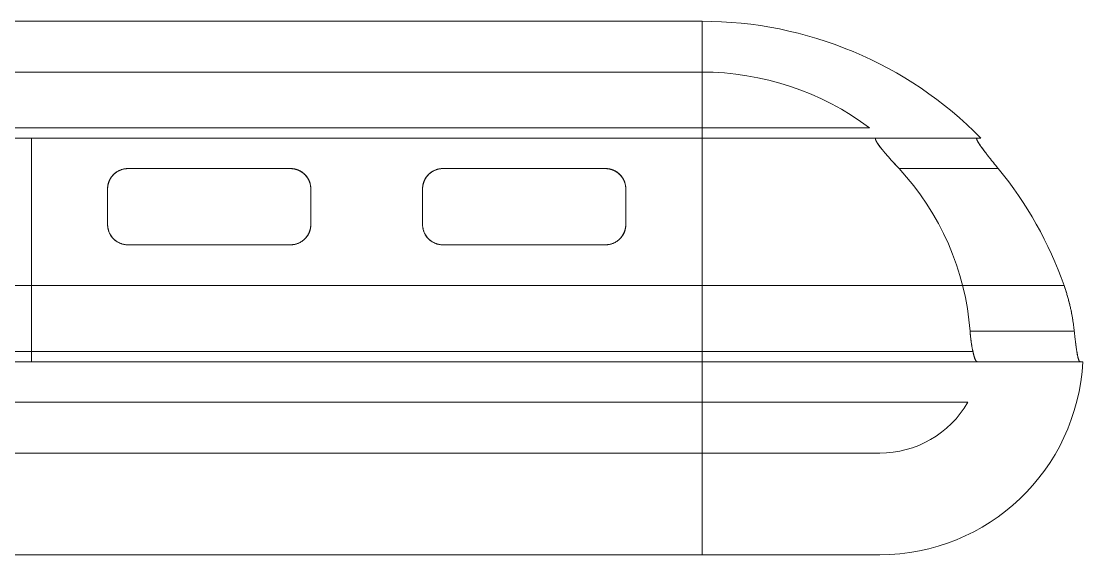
# Model space of a CAD drawing. Header units: millimetres. Extents: x -6 to 421, y -3 to 294.
# Drawn here: x 163.2 to 232.9, y 133 to 168 of the extents above; entities that cross this region are included whole.
import ezdxf

# ---------------------------------------------------------------- set-up
doc = ezdxf.new("R2010")
doc.units = ezdxf.units.MM

msp = doc.modelspace()

# ---------------------------------------------------------------- linework, layer by layer
at = {"color": 7, "linetype": 'Continuous', "lineweight": 15}
for p, q in [((207.904, 168.015), (87.904, 168.015)), ((207.904, 150.672), (207.904, 168.015)), ((207.904, 164.681), (87.904, 164.681)), ((207.904, 161.015), (207.904, 164.681)), ((207.904, 161.015), (87.904, 161.015)), ((207.904, 161.015), (218.904, 161.015)), ((207.904, 160.348), (135.904, 160.348)), ((163.904, 160.348), (162.57, 160.348)), ((163.904, 160.348), (163.904, 146.348)), ((207.904, 160.348), (163.904, 160.348)), ((163.904, 145.681), (163.904, 160.348)), ((207.904, 160.348), (207.904, 146.348)), ((219.354, 160.348), (207.904, 160.348)), ((207.904, 160.348), (219.354, 160.348)), ((207.904, 146.348), (207.904, 160.348)), ((219.354, 160.348), (225.953, 160.348)), ((225.953, 160.348), (226.2, 160.348)), ((180.904, 158.348), (170.237, 158.348)), ((201.57, 158.348), (190.904, 158.348)), ((220.831, 158.348), (227.34, 158.348)), ((168.904, 157.015), (168.904, 154.681)), ((168.904, 157.015), (168.904, 154.681)), ((168.904, 157.015), (168.904, 154.681)), ((168.904, 157.015), (168.904, 154.681)), ((182.237, 154.681), (182.237, 157.015)), ((182.237, 154.681), (182.237, 157.015)), ((182.237, 154.681), (182.237, 157.015)), ((182.237, 154.681), (182.237, 157.015)), ((189.57, 157.015), (189.57, 154.681)), ((189.57, 157.015), (189.57, 154.681)), ((189.57, 157.015), (189.57, 154.681)), ((189.57, 157.015), (189.57, 154.681)), ((202.904, 154.681), (202.904, 157.015)), ((202.904, 154.681), (202.904, 157.015)), ((202.904, 154.681), (202.904, 157.015)), ((202.904, 154.681), (202.904, 157.015)), ((170.237, 153.348), (180.904, 153.348)), ((190.904, 153.348), (201.57, 153.348)), ((207.904, 150.672), (87.904, 150.672)), ((207.904, 150.672), (207.904, 133.015)), ((207.904, 133.015), (207.904, 150.672)), ((207.904, 150.672), (231.663, 150.672)), ((231.663, 150.672), (207.904, 150.672)), ((225.492, 147.681), (232.33, 147.681)), ((207.904, 146.348), (135.904, 146.348)), ((207.904, 146.348), (163.904, 146.348)), ((163.904, 145.681), (163.904, 146.348)), ((225.679, 146.348), (207.904, 146.348)), ((207.904, 146.348), (207.904, 145.681)), ((207.904, 145.681), (207.904, 146.348)), ((207.904, 146.348), (225.679, 146.348)), ((207.904, 145.681), (135.904, 145.681)), ((163.904, 145.681), (162.57, 145.681)), ((207.904, 145.681), (163.904, 145.681)), ((225.956, 145.681), (207.904, 145.681)), ((207.904, 145.681), (225.956, 145.681)), ((225.956, 145.681), (232.706, 145.681)), ((232.706, 145.681), (232.887, 145.681)), ((207.904, 143.015), (87.904, 143.015)), ((207.904, 143.015), (207.904, 139.681)), ((207.904, 139.681), (207.904, 143.015)), ((207.904, 143.015), (225.344, 143.015)), ((207.904, 139.681), (87.904, 139.681)), ((207.904, 139.681), (219.57, 139.681)), ((207.904, 133.015), (87.904, 133.015)), ((207.904, 133.015), (219.57, 133.015))]:
    msp.add_line(p, q, dxfattribs=at)
for centre, radius, start, end in [((207.904, 142.348), 25.667, 44.53129, 90), ((207.904, 146.348), 18.333, 53.1301, 90), ((207.904, 146.348), 17.638, 4.33529, 42.86991), ((207.904, 146.348), 17.638, 4.33529, 42.86991), ((207.904, 142.348), 25.175, 19.30879, 39.46098), ((207.904, 142.348), 25.175, 19.30879, 39.46098), ((219.57, 146.348), 13.333, 270, 357.13402), ((219.57, 146.348), 6.667, 270, 330)]:
    msp.add_arc(centre, radius, start, end, dxfattribs=at)
for points, knots in [([(219.354, 160.348), (219.349, 160.348), (219.34, 160.348), (219.326, 160.345), (219.313, 160.339), (219.302, 160.33), (219.295, 160.319), (219.291, 160.306), (219.289, 160.293), (219.29, 160.278), (219.292, 160.26), (219.298, 160.238), (219.307, 160.21), (219.319, 160.182), (219.332, 160.155), (219.349, 160.121), (219.375, 160.076), (219.412, 160.017), (219.454, 159.954), (219.498, 159.892), (219.54, 159.834), (219.586, 159.774), (219.639, 159.705), (219.701, 159.628), (219.76, 159.555), (219.817, 159.486), (219.876, 159.416), (219.942, 159.338), (220.018, 159.25), (220.096, 159.161), (220.175, 159.07), (220.257, 158.978), (220.34, 158.885), (220.425, 158.791), (220.508, 158.699), (220.59, 158.61), (220.67, 158.523), (220.75, 158.435), (220.804, 158.377), (220.831, 158.348)], [0, 0, 0, 0, 0.01614, 0.03228, 0.054171, 0.076078, 0.097967, 0.114696, 0.131426, 0.147569, 0.163712, 0.185638, 0.207583, 0.229511, 0.24627, 0.263028, 0.294844, 0.327092, 0.359342, 0.391997, 0.416347, 0.440698, 0.473752, 0.506833, 0.539893, 0.565096, 0.590299, 0.624533, 0.658935, 0.693338, 0.728231, 0.763125, 0.798486, 0.833847, 0.869336, 0.901915, 0.93458, 0.967246, 1, 1, 1, 1]), ([(220.831, 158.348), (220.803, 158.379), (220.746, 158.44), (220.661, 158.532), (220.577, 158.624), (220.492, 158.717), (220.408, 158.81), (220.324, 158.903), (220.241, 158.996), (220.164, 159.083), (220.095, 159.162), (220.031, 159.234), (219.969, 159.307), (219.908, 159.378), (219.848, 159.45), (219.788, 159.521), (219.731, 159.59), (219.681, 159.653), (219.638, 159.707), (219.601, 159.754), (219.566, 159.801), (219.531, 159.846), (219.499, 159.891), (219.467, 159.935), (219.438, 159.977), (219.413, 160.015), (219.392, 160.049), (219.374, 160.079), (219.357, 160.107), (219.342, 160.135), (219.329, 160.161), (219.317, 160.186), (219.307, 160.21), (219.3, 160.231), (219.294, 160.251), (219.29, 160.271), (219.289, 160.291), (219.291, 160.309), (219.296, 160.322), (219.304, 160.332), (219.315, 160.34), (219.33, 160.347), (219.346, 160.348), (219.354, 160.348)], [0, 0, 0, 0, 0.034419, 0.068838, 0.10342, 0.138002, 0.173126, 0.208248, 0.243575, 0.278903, 0.306955, 0.335005, 0.363192, 0.391377, 0.420043, 0.448709, 0.477574, 0.506439, 0.527053, 0.547668, 0.568387, 0.589107, 0.610203, 0.631299, 0.652551, 0.673802, 0.690476, 0.707149, 0.723923, 0.740697, 0.757815, 0.774932, 0.79218, 0.809429, 0.826108, 0.842787, 0.86548, 0.888194, 0.910886, 0.928271, 0.945656, 0.972827, 1, 1, 1, 1]), ([(227.34, 158.348), (227.314, 158.38), (227.261, 158.445), (227.182, 158.542), (227.102, 158.639), (227.024, 158.737), (226.945, 158.835), (226.867, 158.933), (226.789, 159.03), (226.719, 159.12), (226.655, 159.202), (226.591, 159.284), (226.523, 159.373), (226.45, 159.469), (226.385, 159.556), (226.328, 159.633), (226.283, 159.695), (226.243, 159.75), (226.205, 159.805), (226.165, 159.863), (226.123, 159.924), (226.088, 159.978), (226.058, 160.024), (226.035, 160.062), (226.015, 160.096), (225.996, 160.129), (225.977, 160.163), (225.959, 160.198), (225.946, 160.227), (225.937, 160.251), (225.93, 160.271), (225.925, 160.288), (225.922, 160.306), (225.922, 160.322), (225.926, 160.335), (225.933, 160.343), (225.942, 160.347), (225.949, 160.348), (225.953, 160.348)], [0, 0, 0, 0, 0.035233, 0.070592, 0.105951, 0.141754, 0.177556, 0.213826, 0.250098, 0.286533, 0.314683, 0.342835, 0.380915, 0.419018, 0.457092, 0.486134, 0.515176, 0.536975, 0.558775, 0.588278, 0.6178, 0.647299, 0.669811, 0.692322, 0.710681, 0.729039, 0.75392, 0.77882, 0.803699, 0.822703, 0.841706, 0.861057, 0.880409, 0.906776, 0.93317, 0.959538, 0.979769, 1, 1, 1, 1]), ([(225.953, 160.348), (225.95, 160.348), (225.943, 160.348), (225.934, 160.344), (225.927, 160.337), (225.923, 160.326), (225.922, 160.313), (225.923, 160.298), (225.927, 160.282), (225.932, 160.265), (225.939, 160.243), (225.951, 160.217), (225.966, 160.185), (225.983, 160.153), (226, 160.121), (226.018, 160.091), (226.037, 160.059), (226.059, 160.023), (226.086, 159.98), (226.118, 159.932), (226.158, 159.872), (226.203, 159.808), (226.251, 159.74), (226.296, 159.677), (226.343, 159.613), (226.392, 159.546), (226.443, 159.478), (226.496, 159.408), (226.551, 159.336), (226.611, 159.258), (226.678, 159.172), (226.751, 159.079), (226.826, 158.984), (226.902, 158.888), (226.98, 158.791), (227.059, 158.693), (227.14, 158.593), (227.213, 158.503), (227.28, 158.421), (227.32, 158.372), (227.34, 158.348)], [0, 0, 0, 0, 0.017943, 0.035885, 0.060246, 0.084628, 0.108988, 0.127618, 0.146247, 0.16419, 0.182134, 0.206478, 0.230841, 0.255186, 0.273767, 0.292348, 0.310648, 0.328949, 0.353672, 0.378409, 0.403134, 0.440687, 0.4678, 0.494913, 0.522235, 0.549557, 0.577463, 0.605369, 0.633445, 0.661522, 0.696527, 0.731698, 0.766871, 0.802552, 0.838233, 0.874322, 0.910586, 0.946908, 0.973454, 1, 1, 1, 1]), ([(170.237, 158.348), (170.232, 158.348), (170.197, 158.348), (170.132, 158.345), (170.043, 158.335), (169.954, 158.319), (169.868, 158.297), (169.784, 158.27), (169.705, 158.238), (169.627, 158.201), (169.55, 158.159), (169.474, 158.11), (169.401, 158.054), (169.331, 157.995), (169.263, 157.927), (169.197, 157.851), (169.135, 157.767), (169.079, 157.679), (169.038, 157.599), (169.007, 157.531), (168.985, 157.475), (168.966, 157.418), (168.949, 157.36), (168.934, 157.301), (168.923, 157.241), (168.914, 157.18), (168.906, 157.105), (168.905, 157.05), (168.904, 157.015)], [0, 0, 0, 0, 0.006837, 0.044526, 0.08249, 0.121294, 0.160376, 0.19802, 0.235886, 0.274399, 0.313114, 0.355867, 0.398847, 0.442478, 0.486308, 0.537813, 0.589589, 0.64215, 0.694955, 0.725872, 0.75679, 0.787885, 0.81898, 0.850615, 0.882249, 0.914064, 0.945878, 1, 1, 1, 1]), ([(170.237, 158.348), (170.216, 158.348), (170.173, 158.347), (170.109, 158.342), (170.045, 158.335), (169.975, 158.323), (169.898, 158.305), (169.815, 158.281), (169.735, 158.251), (169.655, 158.215), (169.577, 158.174), (169.501, 158.128), (169.429, 158.076), (169.357, 158.018), (169.287, 157.952), (169.219, 157.878), (169.158, 157.8), (169.111, 157.729), (169.074, 157.668), (169.047, 157.617), (169.022, 157.565), (169, 157.512), (168.979, 157.458), (168.961, 157.403), (168.946, 157.348), (168.931, 157.288), (168.92, 157.223), (168.91, 157.154), (168.905, 157.085), (168.904, 157.038), (168.904, 157.015)], [0, 0, 0, 0, 0.027087, 0.054277, 0.081776, 0.109377, 0.14636, 0.183575, 0.221474, 0.259588, 0.300123, 0.340879, 0.382269, 0.423854, 0.472048, 0.520494, 0.569663, 0.619055, 0.648237, 0.67742, 0.706763, 0.736106, 0.765927, 0.795749, 0.825726, 0.855703, 0.891612, 0.927587, 0.96376, 1, 1, 1, 1]), ([(170.237, 158.348), (170.208, 158.348), (170.151, 158.347), (170.064, 158.338), (169.978, 158.324), (169.894, 158.304), (169.813, 158.28), (169.735, 158.251), (169.659, 158.217), (169.594, 158.184), (169.539, 158.151), (169.493, 158.121), (169.448, 158.09), (169.404, 158.057), (169.362, 158.022), (169.322, 157.985), (169.283, 157.947), (169.244, 157.905), (169.204, 157.858), (169.164, 157.807), (169.127, 157.755), (169.093, 157.7), (169.061, 157.644), (169.032, 157.586), (169.006, 157.527), (168.983, 157.47), (168.964, 157.413), (168.948, 157.358), (168.935, 157.303), (168.924, 157.247), (168.915, 157.189), (168.908, 157.132), (168.904, 157.073), (168.904, 157.034), (168.904, 157.015)], [0, 0, 0, 0, 0.036113, 0.072489, 0.109676, 0.147131, 0.183108, 0.219295, 0.256089, 0.293068, 0.318434, 0.3438, 0.369361, 0.394922, 0.421032, 0.447142, 0.473414, 0.499688, 0.531753, 0.563819, 0.596123, 0.628428, 0.661428, 0.694429, 0.727647, 0.760865, 0.790391, 0.819915, 0.849583, 0.879252, 0.909363, 0.939474, 0.969737, 1, 1, 1, 1]), ([(170.237, 158.348), (170.209, 158.348), (170.153, 158.347), (170.07, 158.338), (169.987, 158.325), (169.905, 158.307), (169.825, 158.284), (169.746, 158.255), (169.668, 158.222), (169.592, 158.183), (169.52, 158.14), (169.457, 158.097), (169.404, 158.056), (169.358, 158.018), (169.315, 157.978), (169.273, 157.937), (169.234, 157.894), (169.196, 157.849), (169.161, 157.803), (169.128, 157.756), (169.097, 157.707), (169.069, 157.659), (169.043, 157.609), (169.019, 157.558), (168.997, 157.506), (168.977, 157.453), (168.96, 157.399), (168.942, 157.336), (168.926, 157.264), (168.913, 157.182), (168.905, 157.099), (168.904, 157.043), (168.904, 157.015)], [0, 0, 0, 0, 0.035104, 0.070452, 0.105778, 0.141335, 0.177575, 0.214032, 0.251915, 0.290003, 0.32868, 0.367535, 0.39555, 0.423566, 0.451796, 0.480026, 0.508861, 0.537697, 0.566714, 0.595732, 0.624342, 0.652954, 0.681712, 0.710471, 0.739668, 0.768865, 0.798204, 0.827543, 0.870383, 0.913331, 0.956609, 1, 1, 1, 1]), ([(182.237, 157.015), (182.237, 157.041), (182.236, 157.092), (182.229, 157.17), (182.218, 157.247), (182.202, 157.32), (182.184, 157.388), (182.164, 157.452), (182.14, 157.516), (182.113, 157.579), (182.081, 157.641), (182.047, 157.703), (182.008, 157.763), (181.97, 157.817), (181.932, 157.864), (181.897, 157.905), (181.86, 157.944), (181.821, 157.983), (181.779, 158.021), (181.735, 158.057), (181.689, 158.093), (181.632, 158.132), (181.562, 158.175), (181.477, 158.22), (181.402, 158.252), (181.339, 158.275), (181.277, 158.295), (181.199, 158.316), (181.12, 158.331), (181.055, 158.34), (181.005, 158.345), (180.954, 158.348), (180.921, 158.348), (180.904, 158.348)], [0, 0, 0, 0, 0.040084, 0.0802596, 0.1207118, 0.1612575, 0.195897, 0.2305963, 0.2654804, 0.3004278, 0.3361269, 0.3718987, 0.4079023, 0.4439882, 0.4702825, 0.4966128, 0.5230547, 0.5495376, 0.5764919, 0.6034941, 0.6306483, 0.6578563, 0.7006179, 0.7436323, 0.7875099, 0.8095988, 0.8317329, 0.8729141, 0.9144194, 0.935692, 0.9570123, 0.9784808, 1, 1, 1, 1]), ([(182.237, 157.015), (182.237, 157.038), (182.236, 157.083), (182.231, 157.151), (182.222, 157.22), (182.209, 157.288), (182.193, 157.356), (182.174, 157.424), (182.15, 157.491), (182.123, 157.556), (182.093, 157.618), (182.061, 157.679), (182.025, 157.738), (181.985, 157.796), (181.941, 157.853), (181.894, 157.909), (181.842, 157.963), (181.782, 158.019), (181.712, 158.077), (181.643, 158.125), (181.585, 158.161), (181.54, 158.187), (181.493, 158.211), (181.446, 158.233), (181.397, 158.254), (181.348, 158.272), (181.297, 158.289), (181.245, 158.304), (181.192, 158.317), (181.137, 158.328), (181.081, 158.337), (181.023, 158.343), (180.964, 158.347), (180.924, 158.348), (180.904, 158.348)], [0, 0, 0, 0, 0.035373, 0.070809, 0.106434, 0.142123, 0.17855, 0.215046, 0.251755, 0.288537, 0.323141, 0.35781, 0.392686, 0.427635, 0.463466, 0.499385, 0.535593, 0.571905, 0.618056, 0.664468, 0.688108, 0.71179, 0.735604, 0.759465, 0.782531, 0.805645, 0.82891, 0.85223, 0.876188, 0.900211, 0.924435, 0.948728, 0.97432, 1, 1, 1, 1]), ([(182.237, 157.015), (182.237, 157.039), (182.236, 157.088), (182.23, 157.161), (182.22, 157.233), (182.206, 157.303), (182.189, 157.371), (182.17, 157.435), (182.147, 157.499), (182.12, 157.562), (182.09, 157.625), (182.056, 157.687), (182.019, 157.747), (181.981, 157.802), (181.944, 157.849), (181.909, 157.891), (181.872, 157.932), (181.833, 157.972), (181.791, 158.01), (181.747, 158.048), (181.701, 158.084), (181.644, 158.124), (181.575, 158.168), (181.492, 158.213), (181.418, 158.246), (181.356, 158.269), (181.309, 158.285), (181.262, 158.299), (181.214, 158.312), (181.165, 158.323), (181.115, 158.332), (181.064, 158.339), (181.012, 158.344), (180.96, 158.347), (180.923, 158.348), (180.905, 158.348), (180.904, 158.348)], [0, 0, 0, 0, 0.0377635, 0.0756028, 0.1136685, 0.1518102, 0.1866146, 0.2214764, 0.2565174, 0.2916192, 0.3274422, 0.3633345, 0.3994458, 0.4356345, 0.462442, 0.489284, 0.5162378, 0.5432322, 0.5706989, 0.5982133, 0.6258822, 0.6536057, 0.6958775, 0.7383885, 0.781735, 0.8035553, 0.8254191, 0.8465461, 0.8677165, 0.8890265, 0.9103857, 0.9323231, 0.9543162, 0.9764865, 0.9987179, 1, 1, 1, 1]), ([(182.237, 157.015), (182.237, 157.037), (182.236, 157.083), (182.231, 157.15), (182.222, 157.217), (182.21, 157.285), (182.194, 157.352), (182.175, 157.419), (182.152, 157.485), (182.126, 157.549), (182.096, 157.612), (182.064, 157.673), (182.028, 157.733), (181.988, 157.792), (181.944, 157.85), (181.896, 157.906), (181.844, 157.961), (181.784, 158.017), (181.714, 158.075), (181.647, 158.123), (181.59, 158.158), (181.545, 158.184), (181.499, 158.208), (181.441, 158.236), (181.371, 158.265), (181.286, 158.293), (181.198, 158.316), (181.121, 158.331), (181.057, 158.34), (181.006, 158.344), (180.955, 158.348), (180.921, 158.348), (180.904, 158.348)], [0, 0, 0, 0, 0.034981, 0.070021, 0.105242, 0.140523, 0.176496, 0.212533, 0.248767, 0.285067, 0.320204, 0.355406, 0.390813, 0.426291, 0.462645, 0.499086, 0.535813, 0.572644, 0.618453, 0.66451, 0.687957, 0.711445, 0.735062, 0.758726, 0.796952, 0.835412, 0.874662, 0.914213, 0.935525, 0.95689, 0.978418, 1, 1, 1, 1]), ([(190.904, 158.348), (190.882, 158.348), (190.84, 158.347), (190.776, 158.342), (190.712, 158.335), (190.641, 158.323), (190.564, 158.305), (190.482, 158.281), (190.401, 158.251), (190.322, 158.215), (190.244, 158.174), (190.168, 158.128), (190.095, 158.076), (190.024, 158.018), (189.954, 157.952), (189.886, 157.878), (189.825, 157.8), (189.777, 157.729), (189.741, 157.668), (189.714, 157.617), (189.689, 157.565), (189.666, 157.512), (189.646, 157.458), (189.628, 157.403), (189.612, 157.348), (189.598, 157.288), (189.586, 157.223), (189.577, 157.154), (189.571, 157.085), (189.571, 157.038), (189.57, 157.015)], [0, 0, 0, 0, 0.0270872, 0.0542761, 0.0817756, 0.1093768, 0.1463604, 0.1835751, 0.221474, 0.2595878, 0.3001223, 0.3408787, 0.3822689, 0.4238543, 0.4720473, 0.5204936, 0.5696627, 0.6190551, 0.6482371, 0.6774196, 0.7067629, 0.7361058, 0.7659272, 0.7957491, 0.825726, 0.8557027, 0.8916122, 0.9275873, 0.9637602, 1, 1, 1, 1]), ([(190.904, 158.348), (190.898, 158.348), (190.863, 158.348), (190.799, 158.345), (190.71, 158.335), (190.621, 158.319), (190.534, 158.297), (190.451, 158.27), (190.371, 158.238), (190.294, 158.201), (190.217, 158.159), (190.141, 158.11), (190.067, 158.054), (189.998, 157.995), (189.93, 157.927), (189.864, 157.851), (189.801, 157.767), (189.746, 157.679), (189.704, 157.599), (189.674, 157.531), (189.652, 157.475), (189.632, 157.418), (189.615, 157.36), (189.601, 157.301), (189.589, 157.241), (189.58, 157.18), (189.572, 157.105), (189.571, 157.05), (189.57, 157.015)], [0, 0, 0, 0, 0.006836, 0.044526, 0.08249, 0.121293, 0.160375, 0.19802, 0.235886, 0.274398, 0.313113, 0.355867, 0.398847, 0.442478, 0.486308, 0.537813, 0.589589, 0.642149, 0.694955, 0.725872, 0.75679, 0.787885, 0.81898, 0.850615, 0.882249, 0.914064, 0.945878, 1, 1, 1, 1]), ([(190.904, 158.348), (190.875, 158.348), (190.817, 158.347), (190.731, 158.338), (190.645, 158.324), (190.561, 158.304), (190.48, 158.28), (190.402, 158.251), (190.326, 158.217), (190.261, 158.184), (190.206, 158.151), (190.159, 158.121), (190.114, 158.09), (190.071, 158.057), (190.029, 158.022), (189.989, 157.985), (189.95, 157.947), (189.91, 157.905), (189.871, 157.858), (189.831, 157.807), (189.794, 157.755), (189.759, 157.7), (189.728, 157.644), (189.699, 157.586), (189.672, 157.527), (189.65, 157.47), (189.631, 157.413), (189.615, 157.358), (189.601, 157.303), (189.59, 157.247), (189.581, 157.189), (189.575, 157.132), (189.571, 157.073), (189.571, 157.034), (189.57, 157.015)], [0, 0, 0, 0, 0.036113, 0.072489, 0.109676, 0.147131, 0.183107, 0.219295, 0.256088, 0.293068, 0.318434, 0.3438, 0.369361, 0.394922, 0.421031, 0.447142, 0.473414, 0.499688, 0.531752, 0.563819, 0.596123, 0.628428, 0.661428, 0.694429, 0.727647, 0.760865, 0.79039, 0.819915, 0.849583, 0.879252, 0.909363, 0.939474, 0.969737, 1, 1, 1, 1]), ([(190.904, 158.348), (190.876, 158.348), (190.82, 158.347), (190.736, 158.338), (190.654, 158.325), (190.572, 158.307), (190.492, 158.284), (190.412, 158.255), (190.335, 158.222), (190.259, 158.183), (190.186, 158.14), (190.124, 158.097), (190.07, 158.056), (190.025, 158.018), (189.982, 157.978), (189.94, 157.937), (189.901, 157.894), (189.863, 157.849), (189.828, 157.803), (189.795, 157.756), (189.764, 157.707), (189.736, 157.659), (189.71, 157.609), (189.686, 157.558), (189.664, 157.506), (189.644, 157.453), (189.626, 157.399), (189.609, 157.336), (189.593, 157.264), (189.58, 157.182), (189.572, 157.099), (189.571, 157.043), (189.57, 157.015)], [0, 0, 0, 0, 0.035104, 0.070451, 0.105777, 0.141335, 0.177575, 0.214032, 0.251915, 0.290003, 0.328679, 0.367534, 0.39555, 0.423565, 0.451795, 0.480026, 0.508861, 0.537698, 0.566715, 0.595732, 0.624343, 0.652953, 0.681712, 0.710471, 0.739668, 0.768865, 0.798204, 0.827542, 0.870383, 0.913331, 0.956609, 1, 1, 1, 1]), ([(202.904, 157.015), (202.903, 157.038), (202.903, 157.083), (202.897, 157.151), (202.889, 157.22), (202.876, 157.288), (202.86, 157.356), (202.84, 157.424), (202.817, 157.491), (202.79, 157.556), (202.76, 157.618), (202.727, 157.679), (202.691, 157.738), (202.652, 157.796), (202.608, 157.853), (202.56, 157.909), (202.509, 157.963), (202.448, 158.019), (202.378, 158.077), (202.31, 158.125), (202.252, 158.161), (202.207, 158.187), (202.16, 158.211), (202.112, 158.233), (202.064, 158.254), (202.015, 158.272), (201.964, 158.289), (201.912, 158.304), (201.859, 158.317), (201.804, 158.328), (201.748, 158.337), (201.69, 158.343), (201.631, 158.347), (201.591, 158.348), (201.57, 158.348)], [0, 0, 0, 0, 0.035373, 0.070809, 0.106435, 0.142123, 0.17855, 0.215047, 0.251756, 0.288537, 0.323141, 0.35781, 0.392686, 0.427635, 0.463466, 0.499385, 0.535594, 0.571906, 0.618058, 0.664469, 0.688108, 0.711791, 0.735604, 0.759467, 0.782532, 0.805646, 0.828911, 0.85223, 0.876191, 0.900211, 0.924435, 0.948728, 0.974322, 1, 1, 1, 1]), ([(202.904, 157.015), (202.903, 157.039), (202.903, 157.088), (202.896, 157.161), (202.886, 157.233), (202.873, 157.303), (202.856, 157.371), (202.836, 157.435), (202.813, 157.499), (202.787, 157.562), (202.757, 157.625), (202.723, 157.687), (202.685, 157.747), (202.648, 157.802), (202.611, 157.849), (202.576, 157.891), (202.539, 157.932), (202.5, 157.972), (202.458, 158.01), (202.414, 158.048), (202.368, 158.084), (202.311, 158.124), (202.242, 158.168), (202.159, 158.213), (202.085, 158.246), (202.023, 158.269), (201.976, 158.285), (201.929, 158.299), (201.881, 158.312), (201.832, 158.323), (201.782, 158.332), (201.731, 158.339), (201.679, 158.344), (201.626, 158.347), (201.59, 158.348), (201.571, 158.348), (201.57, 158.348)], [0, 0, 0, 0, 0.037764, 0.075603, 0.113669, 0.15181, 0.186615, 0.221477, 0.256517, 0.29162, 0.327443, 0.363335, 0.399446, 0.435634, 0.462442, 0.489284, 0.516239, 0.543233, 0.5707, 0.598213, 0.625882, 0.653608, 0.695878, 0.738391, 0.781735, 0.803556, 0.825419, 0.846546, 0.867718, 0.889028, 0.910387, 0.932323, 0.954317, 0.976486, 0.998719, 1, 1, 1, 1]), ([(202.904, 157.015), (202.903, 157.041), (202.902, 157.092), (202.895, 157.17), (202.884, 157.247), (202.869, 157.32), (202.851, 157.388), (202.831, 157.452), (202.807, 157.516), (202.779, 157.579), (202.748, 157.641), (202.713, 157.703), (202.675, 157.763), (202.636, 157.817), (202.599, 157.864), (202.564, 157.905), (202.527, 157.944), (202.488, 157.983), (202.446, 158.021), (202.402, 158.057), (202.356, 158.093), (202.299, 158.132), (202.229, 158.175), (202.144, 158.22), (202.069, 158.252), (202.006, 158.275), (201.944, 158.295), (201.866, 158.316), (201.787, 158.331), (201.721, 158.34), (201.671, 158.345), (201.621, 158.348), (201.587, 158.348), (201.57, 158.348)], [0, 0, 0, 0, 0.040084, 0.080259, 0.120712, 0.161258, 0.195897, 0.230597, 0.26548, 0.300428, 0.336127, 0.371899, 0.407902, 0.443989, 0.470282, 0.496613, 0.523055, 0.549538, 0.576493, 0.603496, 0.630649, 0.657857, 0.700619, 0.743632, 0.78751, 0.8096, 0.831733, 0.872914, 0.914419, 0.935693, 0.957014, 0.978481, 1, 1, 1, 1]), ([(202.904, 157.015), (202.903, 157.037), (202.903, 157.083), (202.897, 157.15), (202.889, 157.217), (202.877, 157.285), (202.861, 157.352), (202.842, 157.419), (202.819, 157.485), (202.793, 157.549), (202.763, 157.612), (202.731, 157.673), (202.694, 157.733), (202.655, 157.792), (202.611, 157.85), (202.563, 157.906), (202.511, 157.961), (202.451, 158.017), (202.381, 158.075), (202.314, 158.123), (202.256, 158.158), (202.212, 158.184), (202.165, 158.208), (202.108, 158.236), (202.037, 158.265), (201.953, 158.293), (201.865, 158.316), (201.788, 158.331), (201.723, 158.34), (201.673, 158.344), (201.622, 158.348), (201.588, 158.348), (201.57, 158.348)], [0, 0, 0, 0, 0.0349808, 0.0700213, 0.105242, 0.1405227, 0.1764958, 0.2125326, 0.2487666, 0.2850682, 0.3202047, 0.3554072, 0.3908127, 0.4262917, 0.4626451, 0.4990857, 0.5358126, 0.5726438, 0.6184538, 0.6645101, 0.6879573, 0.7114456, 0.7350628, 0.7587265, 0.7969531, 0.8354119, 0.8746621, 0.914213, 0.9355264, 0.9568914, 0.9784175, 1, 1, 1, 1]), ([(168.904, 154.681), (168.904, 154.661), (168.905, 154.621), (168.909, 154.561), (168.916, 154.5), (168.925, 154.439), (168.938, 154.378), (168.954, 154.317), (168.973, 154.257), (168.998, 154.188), (169.031, 154.111), (169.069, 154.036), (169.108, 153.972), (169.143, 153.918), (169.182, 153.865), (169.225, 153.813), (169.274, 153.758), (169.333, 153.7), (169.393, 153.648), (169.45, 153.605), (169.509, 153.563), (169.581, 153.519), (169.662, 153.477), (169.742, 153.443), (169.811, 153.417), (169.873, 153.398), (169.937, 153.382), (170.012, 153.366), (170.092, 153.355), (170.167, 153.349), (170.214, 153.348), (170.237, 153.348)], [0, 0, 0, 0, 0.030842, 0.061809, 0.092775, 0.124168, 0.155561, 0.187398, 0.219234, 0.251221, 0.297629, 0.344037, 0.375552, 0.407066, 0.439136, 0.471206, 0.503469, 0.545759, 0.588047, 0.616798, 0.64555, 0.689573, 0.733595, 0.771075, 0.808553, 0.834006, 0.859457, 0.898363, 0.937269, 0.968582, 1, 1, 1, 1]), ([(168.904, 154.681), (168.904, 154.661), (168.905, 154.621), (168.909, 154.561), (168.916, 154.5), (168.925, 154.439), (168.938, 154.378), (168.954, 154.317), (168.973, 154.257), (168.998, 154.188), (169.031, 154.111), (169.069, 154.036), (169.108, 153.972), (169.143, 153.918), (169.182, 153.865), (169.225, 153.813), (169.274, 153.758), (169.333, 153.7), (169.393, 153.648), (169.45, 153.605), (169.509, 153.563), (169.581, 153.519), (169.662, 153.477), (169.742, 153.443), (169.811, 153.417), (169.873, 153.398), (169.937, 153.382), (170.012, 153.366), (170.092, 153.355), (170.167, 153.349), (170.214, 153.348), (170.237, 153.348)], [0, 0, 0, 0, 0.030842, 0.061809, 0.092775, 0.124168, 0.155561, 0.187398, 0.219234, 0.251221, 0.297629, 0.344037, 0.375552, 0.407066, 0.439136, 0.471206, 0.503469, 0.545759, 0.588047, 0.616798, 0.64555, 0.689573, 0.733595, 0.771075, 0.808553, 0.834006, 0.859457, 0.898363, 0.937269, 0.968582, 1, 1, 1, 1]), ([(168.904, 154.681), (168.904, 154.662), (168.905, 154.622), (168.909, 154.563), (168.915, 154.504), (168.925, 154.444), (168.937, 154.384), (168.952, 154.324), (168.97, 154.265), (168.994, 154.197), (169.026, 154.121), (169.063, 154.048), (169.1, 153.985), (169.134, 153.931), (169.171, 153.879), (169.212, 153.828), (169.26, 153.773), (169.316, 153.716), (169.375, 153.663), (169.43, 153.62), (169.487, 153.578), (169.556, 153.534), (169.635, 153.491), (169.713, 153.454), (169.782, 153.428), (169.844, 153.407), (169.907, 153.389), (169.981, 153.372), (170.066, 153.358), (170.152, 153.35), (170.209, 153.349), (170.237, 153.348)], [0, 0, 0, 0, 0.030055, 0.060232, 0.090408, 0.120999, 0.151589, 0.182611, 0.213634, 0.244801, 0.290025, 0.335247, 0.365947, 0.396646, 0.427876, 0.459104, 0.490514, 0.532196, 0.573878, 0.602195, 0.630512, 0.673825, 0.717137, 0.754958, 0.792778, 0.818444, 0.844111, 0.883315, 0.922518, 0.961167, 1, 1, 1, 1]), ([(168.904, 154.681), (168.904, 154.662), (168.905, 154.622), (168.909, 154.563), (168.915, 154.504), (168.925, 154.444), (168.937, 154.384), (168.952, 154.324), (168.97, 154.265), (168.994, 154.197), (169.026, 154.121), (169.063, 154.048), (169.1, 153.985), (169.134, 153.931), (169.171, 153.879), (169.212, 153.828), (169.26, 153.773), (169.316, 153.716), (169.375, 153.663), (169.43, 153.62), (169.487, 153.578), (169.556, 153.534), (169.635, 153.491), (169.713, 153.454), (169.782, 153.428), (169.844, 153.407), (169.907, 153.389), (169.981, 153.372), (170.066, 153.358), (170.152, 153.35), (170.209, 153.349), (170.237, 153.348)], [0, 0, 0, 0, 0.030055, 0.060232, 0.090408, 0.120999, 0.151589, 0.182611, 0.213634, 0.244801, 0.290025, 0.335247, 0.365947, 0.396646, 0.427876, 0.459104, 0.490514, 0.532196, 0.573878, 0.602195, 0.630512, 0.673825, 0.717137, 0.754958, 0.792778, 0.818444, 0.844111, 0.883315, 0.922518, 0.961167, 1, 1, 1, 1]), ([(180.904, 153.348), (180.927, 153.348), (180.973, 153.349), (181.041, 153.355), (181.11, 153.364), (181.188, 153.378), (181.276, 153.4), (181.371, 153.431), (181.464, 153.47), (181.554, 153.516), (181.64, 153.568), (181.722, 153.627), (181.799, 153.692), (181.873, 153.763), (181.941, 153.841), (182.004, 153.925), (182.06, 154.014), (182.101, 154.093), (182.131, 154.158), (182.151, 154.21), (182.17, 154.263), (182.186, 154.316), (182.201, 154.37), (182.213, 154.425), (182.222, 154.481), (182.23, 154.542), (182.236, 154.609), (182.237, 154.657), (182.237, 154.681)], [0, 0, 0, 0, 0.0308501, 0.0618011, 0.0930587, 0.124421, 0.1693605, 0.2146007, 0.2607645, 0.3072355, 0.3537775, 0.4006114, 0.4483243, 0.4963243, 0.5465884, 0.597155, 0.6486274, 0.7003927, 0.7281589, 0.7559249, 0.7838571, 0.8117901, 0.8402253, 0.8686603, 0.8972599, 0.9258598, 0.9628869, 1, 1, 1, 1]), ([(180.904, 153.348), (180.933, 153.349), (180.992, 153.35), (181.084, 153.359), (181.179, 153.375), (181.276, 153.4), (181.372, 153.432), (181.466, 153.471), (181.555, 153.517), (181.641, 153.569), (181.723, 153.628), (181.801, 153.693), (181.874, 153.765), (181.942, 153.843), (182.004, 153.926), (182.051, 154), (182.085, 154.063), (182.11, 154.112), (182.132, 154.162), (182.152, 154.213), (182.171, 154.265), (182.187, 154.317), (182.201, 154.371), (182.213, 154.428), (182.224, 154.488), (182.231, 154.552), (182.236, 154.617), (182.237, 154.66), (182.237, 154.681)], [0, 0, 0, 0, 0.039561, 0.079334, 0.124256, 0.169484, 0.215658, 0.26215, 0.308086, 0.354314, 0.401425, 0.448825, 0.498005, 0.547483, 0.597854, 0.648515, 0.67559, 0.702664, 0.7299, 0.757136, 0.784859, 0.812581, 0.840463, 0.868344, 0.901105, 0.933928, 0.966933, 1, 1, 1, 1]), ([(180.904, 153.348), (180.925, 153.348), (180.967, 153.349), (181.03, 153.354), (181.093, 153.361), (181.168, 153.374), (181.255, 153.394), (181.353, 153.425), (181.449, 153.463), (181.542, 153.509), (181.631, 153.562), (181.715, 153.621), (181.794, 153.687), (181.869, 153.76), (181.938, 153.838), (182.002, 153.922), (182.058, 154.012), (182.1, 154.09), (182.13, 154.156), (182.15, 154.207), (182.169, 154.259), (182.185, 154.312), (182.2, 154.366), (182.212, 154.42), (182.221, 154.475), (182.23, 154.537), (182.236, 154.606), (182.237, 154.656), (182.237, 154.681)], [0, 0, 0, 0, 0.028571, 0.057217, 0.086092, 0.115043, 0.161429, 0.208133, 0.255809, 0.303813, 0.351304, 0.399101, 0.447827, 0.496862, 0.547189, 0.597827, 0.649405, 0.701291, 0.728599, 0.755906, 0.783381, 0.810855, 0.838833, 0.866812, 0.894955, 0.923099, 0.961499, 1, 1, 1, 1]), ([(180.904, 153.348), (180.931, 153.349), (180.987, 153.35), (181.076, 153.358), (181.171, 153.374), (181.271, 153.398), (181.37, 153.431), (181.465, 153.471), (181.557, 153.518), (181.645, 153.571), (181.728, 153.632), (181.807, 153.699), (181.881, 153.772), (181.949, 153.852), (182.011, 153.936), (182.058, 154.012), (182.091, 154.074), (182.123, 154.14), (182.151, 154.207), (182.174, 154.276), (182.19, 154.329), (182.204, 154.383), (182.215, 154.439), (182.225, 154.497), (182.232, 154.558), (182.236, 154.62), (182.237, 154.661), (182.237, 154.681)], [0, 0, 0, 0, 0.037638, 0.075447, 0.121843, 0.168558, 0.216261, 0.264301, 0.311412, 0.35883, 0.407183, 0.455847, 0.50545, 0.555361, 0.606207, 0.657358, 0.684173, 0.710989, 0.764936, 0.792409, 0.819883, 0.847517, 0.875152, 0.906227, 0.937357, 0.968652, 1, 1, 1, 1]), ([(189.57, 154.681), (189.571, 154.661), (189.571, 154.621), (189.575, 154.561), (189.582, 154.5), (189.592, 154.439), (189.605, 154.378), (189.621, 154.317), (189.639, 154.257), (189.664, 154.188), (189.698, 154.111), (189.736, 154.036), (189.774, 153.972), (189.81, 153.918), (189.849, 153.865), (189.891, 153.813), (189.941, 153.758), (189.999, 153.7), (190.06, 153.648), (190.116, 153.605), (190.176, 153.563), (190.248, 153.519), (190.329, 153.477), (190.408, 153.443), (190.477, 153.417), (190.54, 153.398), (190.604, 153.382), (190.678, 153.366), (190.759, 153.355), (190.834, 153.349), (190.88, 153.348), (190.904, 153.348)], [0, 0, 0, 0, 0.030842, 0.061809, 0.092775, 0.124168, 0.155561, 0.187398, 0.219234, 0.251221, 0.297629, 0.344037, 0.375552, 0.407066, 0.439136, 0.471206, 0.503469, 0.545759, 0.588047, 0.616798, 0.645551, 0.689574, 0.733596, 0.771074, 0.808553, 0.834005, 0.859458, 0.898363, 0.93727, 0.968583, 1, 1, 1, 1]), ([(189.57, 154.681), (189.571, 154.661), (189.571, 154.621), (189.575, 154.561), (189.582, 154.5), (189.592, 154.439), (189.605, 154.378), (189.621, 154.317), (189.639, 154.257), (189.664, 154.188), (189.698, 154.111), (189.736, 154.036), (189.774, 153.972), (189.81, 153.918), (189.849, 153.865), (189.891, 153.813), (189.941, 153.758), (189.999, 153.7), (190.06, 153.648), (190.116, 153.605), (190.176, 153.563), (190.248, 153.519), (190.329, 153.477), (190.408, 153.443), (190.477, 153.417), (190.54, 153.398), (190.604, 153.382), (190.678, 153.366), (190.759, 153.355), (190.834, 153.349), (190.88, 153.348), (190.904, 153.348)], [0, 0, 0, 0, 0.030842, 0.061809, 0.092775, 0.124168, 0.155561, 0.187398, 0.219234, 0.251221, 0.297629, 0.344037, 0.375552, 0.407066, 0.439136, 0.471206, 0.503469, 0.545759, 0.588047, 0.616798, 0.645551, 0.689574, 0.733596, 0.771074, 0.808553, 0.834005, 0.859458, 0.898363, 0.93727, 0.968583, 1, 1, 1, 1]), ([(189.57, 154.681), (189.571, 154.662), (189.571, 154.622), (189.575, 154.563), (189.582, 154.504), (189.591, 154.444), (189.604, 154.384), (189.619, 154.324), (189.637, 154.265), (189.661, 154.197), (189.693, 154.121), (189.73, 154.048), (189.766, 153.985), (189.801, 153.931), (189.838, 153.879), (189.879, 153.828), (189.926, 153.773), (189.983, 153.716), (190.042, 153.663), (190.096, 153.62), (190.154, 153.578), (190.223, 153.534), (190.302, 153.491), (190.38, 153.454), (190.449, 153.428), (190.51, 153.407), (190.574, 153.389), (190.648, 153.372), (190.733, 153.358), (190.818, 153.35), (190.875, 153.349), (190.904, 153.348)], [0, 0, 0, 0, 0.030055, 0.060232, 0.090408, 0.120999, 0.151589, 0.182611, 0.213634, 0.244801, 0.290025, 0.335247, 0.365947, 0.396646, 0.427876, 0.459104, 0.490513, 0.532197, 0.573879, 0.602196, 0.630513, 0.673826, 0.717138, 0.754959, 0.792779, 0.818445, 0.84411, 0.883315, 0.922518, 0.961167, 1, 1, 1, 1]), ([(189.57, 154.681), (189.571, 154.662), (189.571, 154.622), (189.575, 154.563), (189.582, 154.504), (189.591, 154.444), (189.604, 154.384), (189.619, 154.324), (189.637, 154.265), (189.661, 154.197), (189.693, 154.121), (189.73, 154.048), (189.766, 153.985), (189.801, 153.931), (189.838, 153.879), (189.879, 153.828), (189.926, 153.773), (189.983, 153.716), (190.042, 153.663), (190.096, 153.62), (190.154, 153.578), (190.223, 153.534), (190.302, 153.491), (190.38, 153.454), (190.449, 153.428), (190.51, 153.407), (190.574, 153.389), (190.648, 153.372), (190.733, 153.358), (190.818, 153.35), (190.875, 153.349), (190.904, 153.348)], [0, 0, 0, 0, 0.030055, 0.060232, 0.090408, 0.120999, 0.151589, 0.182611, 0.213634, 0.244801, 0.290025, 0.335247, 0.365947, 0.396646, 0.427876, 0.459104, 0.490513, 0.532197, 0.573879, 0.602196, 0.630513, 0.673826, 0.717138, 0.754959, 0.792779, 0.818445, 0.84411, 0.883315, 0.922518, 0.961167, 1, 1, 1, 1]), ([(201.57, 153.348), (201.6, 153.349), (201.659, 153.35), (201.75, 153.359), (201.845, 153.375), (201.943, 153.4), (202.039, 153.432), (202.133, 153.471), (202.222, 153.517), (202.308, 153.569), (202.39, 153.628), (202.467, 153.693), (202.541, 153.765), (202.609, 153.843), (202.671, 153.926), (202.718, 154), (202.752, 154.063), (202.776, 154.112), (202.799, 154.162), (202.819, 154.213), (202.837, 154.265), (202.853, 154.317), (202.867, 154.371), (202.88, 154.428), (202.89, 154.488), (202.898, 154.552), (202.903, 154.617), (202.903, 154.66), (202.904, 154.681)], [0, 0, 0, 0, 0.03956, 0.079333, 0.124254, 0.169483, 0.215658, 0.262149, 0.308085, 0.354313, 0.401425, 0.448824, 0.498004, 0.547482, 0.597854, 0.648515, 0.67559, 0.702663, 0.729899, 0.757135, 0.784859, 0.812581, 0.840462, 0.868344, 0.901105, 0.933928, 0.966933, 1, 1, 1, 1]), ([(201.57, 153.348), (201.593, 153.348), (201.639, 153.349), (201.708, 153.355), (201.777, 153.364), (201.855, 153.378), (201.942, 153.4), (202.037, 153.431), (202.13, 153.47), (202.22, 153.516), (202.306, 153.568), (202.388, 153.627), (202.466, 153.692), (202.539, 153.763), (202.608, 153.841), (202.67, 153.925), (202.726, 154.014), (202.768, 154.093), (202.797, 154.158), (202.818, 154.21), (202.837, 154.263), (202.853, 154.316), (202.867, 154.37), (202.879, 154.425), (202.889, 154.481), (202.897, 154.542), (202.903, 154.609), (202.903, 154.657), (202.904, 154.681)], [0, 0, 0, 0, 0.03085, 0.061798, 0.093057, 0.12442, 0.169361, 0.2146, 0.260763, 0.307234, 0.353776, 0.400611, 0.448324, 0.496323, 0.546588, 0.597154, 0.648627, 0.700393, 0.728159, 0.755925, 0.783857, 0.81179, 0.840225, 0.86866, 0.89726, 0.92586, 0.962887, 1, 1, 1, 1]), ([(201.57, 153.348), (201.591, 153.348), (201.633, 153.349), (201.697, 153.354), (201.76, 153.361), (201.835, 153.374), (201.922, 153.394), (202.02, 153.425), (202.116, 153.463), (202.209, 153.509), (202.297, 153.562), (202.381, 153.621), (202.461, 153.687), (202.536, 153.76), (202.605, 153.838), (202.668, 153.922), (202.725, 154.012), (202.767, 154.09), (202.796, 154.156), (202.817, 154.207), (202.836, 154.259), (202.852, 154.312), (202.866, 154.366), (202.878, 154.42), (202.888, 154.475), (202.896, 154.537), (202.903, 154.606), (202.903, 154.656), (202.904, 154.681)], [0, 0, 0, 0, 0.028571, 0.057217, 0.08609, 0.11504, 0.161428, 0.20813, 0.255808, 0.303813, 0.351302, 0.399099, 0.447828, 0.496862, 0.547188, 0.597826, 0.649405, 0.70129, 0.728598, 0.755906, 0.78338, 0.810855, 0.838833, 0.866812, 0.894955, 0.923099, 0.961499, 1, 1, 1, 1]), ([(201.57, 153.348), (201.598, 153.349), (201.654, 153.35), (201.743, 153.358), (201.837, 153.374), (201.938, 153.398), (202.036, 153.431), (202.132, 153.471), (202.224, 153.518), (202.311, 153.571), (202.395, 153.632), (202.474, 153.699), (202.548, 153.772), (202.616, 153.852), (202.678, 153.936), (202.724, 154.012), (202.758, 154.074), (202.79, 154.14), (202.818, 154.207), (202.841, 154.276), (202.857, 154.329), (202.87, 154.383), (202.882, 154.439), (202.891, 154.497), (202.899, 154.558), (202.903, 154.62), (202.903, 154.661), (202.904, 154.681)], [0, 0, 0, 0, 0.037637, 0.075446, 0.121841, 0.168556, 0.216261, 0.2643, 0.311413, 0.358831, 0.407183, 0.455847, 0.505449, 0.555362, 0.606207, 0.657358, 0.684174, 0.710989, 0.764937, 0.792409, 0.819883, 0.847517, 0.875152, 0.906227, 0.937357, 0.968652, 1, 1, 1, 1]), ([(232.33, 147.681), (232.322, 147.762), (232.304, 147.923), (232.273, 148.164), (232.24, 148.384), (232.206, 148.584), (232.174, 148.763), (232.139, 148.941), (232.097, 149.14), (232.048, 149.359), (231.989, 149.598), (231.928, 149.827), (231.865, 150.046), (231.801, 150.256), (231.734, 150.465), (231.686, 150.603), (231.663, 150.672)], [0, 0, 0, 0, 0.079036, 0.158079, 0.237115, 0.29651, 0.355904, 0.415068, 0.474232, 0.554262, 0.634298, 0.714327, 0.785706, 0.857083, 0.928541, 1, 1, 1, 1]), ([(231.663, 150.672), (231.692, 150.587), (231.75, 150.417), (231.832, 150.159), (231.908, 149.899), (231.979, 149.638), (232.044, 149.375), (232.102, 149.12), (232.153, 148.874), (232.197, 148.638), (232.237, 148.4), (232.273, 148.161), (232.304, 147.922), (232.322, 147.762), (232.33, 147.681)], [0, 0, 0, 0, 0.087976, 0.175962, 0.263938, 0.352253, 0.440578, 0.528894, 0.607289, 0.685691, 0.764086, 0.842722, 0.921364, 1, 1, 1, 1]), ([(225.492, 147.681), (225.494, 147.654), (225.498, 147.599), (225.505, 147.516), (225.513, 147.433), (225.521, 147.35), (225.53, 147.267), (225.54, 147.184), (225.55, 147.102), (225.561, 147.021), (225.571, 146.943), (225.583, 146.867), (225.594, 146.792), (225.606, 146.718), (225.619, 146.645), (225.632, 146.574), (225.645, 146.504), (225.661, 146.428), (225.672, 146.377), (225.679, 146.348)], [0, 0, 0, 0, 0.056477, 0.112955, 0.169831, 0.226708, 0.284837, 0.342965, 0.401523, 0.46008, 0.516555, 0.573031, 0.629893, 0.686754, 0.744824, 0.802895, 0.861378, 0.919862, 1, 1, 1, 1]), ([(225.679, 146.348), (225.674, 146.369), (225.665, 146.411), (225.651, 146.476), (225.638, 146.543), (225.625, 146.614), (225.612, 146.686), (225.599, 146.762), (225.587, 146.839), (225.575, 146.917), (225.564, 146.996), (225.553, 147.075), (225.543, 147.155), (225.534, 147.237), (225.524, 147.321), (225.516, 147.406), (225.507, 147.492), (225.499, 147.584), (225.494, 147.647), (225.492, 147.681)], [0, 0, 0, 0, 0.057085, 0.114171, 0.171645, 0.229121, 0.287832, 0.346544, 0.405686, 0.464828, 0.521916, 0.579003, 0.636493, 0.693984, 0.752755, 0.811525, 0.870743, 0.929961, 1, 1, 1, 1]), ([(232.706, 145.681), (232.702, 145.682), (232.693, 145.683), (232.679, 145.693), (232.665, 145.709), (232.651, 145.731), (232.636, 145.76), (232.622, 145.795), (232.608, 145.835), (232.594, 145.881), (232.58, 145.933), (232.565, 145.991), (232.551, 146.056), (232.537, 146.125), (232.523, 146.198), (232.509, 146.275), (232.495, 146.358), (232.482, 146.445), (232.468, 146.538), (232.454, 146.633), (232.441, 146.731), (232.428, 146.831), (232.415, 146.934), (232.401, 147.041), (232.388, 147.151), (232.376, 147.26), (232.364, 147.366), (232.353, 147.47), (232.341, 147.576), (232.334, 147.646), (232.33, 147.681)], [0, 0, 0, 0, 0.035566, 0.071159, 0.106726, 0.143325, 0.179955, 0.216554, 0.25212, 0.287713, 0.323279, 0.359877, 0.396505, 0.433104, 0.468676, 0.504276, 0.539849, 0.576457, 0.613095, 0.649703, 0.685242, 0.720808, 0.756348, 0.792922, 0.829527, 0.866101, 0.899392, 0.932682, 0.966341, 1, 1, 1, 1]), ([(232.33, 147.681), (232.333, 147.654), (232.339, 147.598), (232.348, 147.515), (232.357, 147.431), (232.366, 147.348), (232.375, 147.264), (232.385, 147.18), (232.395, 147.097), (232.404, 147.016), (232.414, 146.937), (232.425, 146.852), (232.437, 146.759), (232.45, 146.66), (232.463, 146.572), (232.474, 146.494), (232.485, 146.427), (232.495, 146.362), (232.506, 146.293), (232.519, 146.221), (232.533, 146.146), (232.546, 146.081), (232.558, 146.026), (232.568, 145.979), (232.579, 145.937), (232.589, 145.897), (232.6, 145.861), (232.61, 145.827), (232.621, 145.797), (232.632, 145.77), (232.643, 145.746), (232.654, 145.725), (232.667, 145.706), (232.68, 145.692), (232.693, 145.683), (232.702, 145.682), (232.706, 145.681)], [0, 0, 0, 0, 0.026498, 0.0529964, 0.0796792, 0.106362, 0.1336265, 0.1608912, 0.1883563, 0.2158215, 0.2423194, 0.2688175, 0.304767, 0.3407451, 0.3766946, 0.4041544, 0.4316142, 0.4581588, 0.4847037, 0.520717, 0.5567586, 0.5927719, 0.620281, 0.64779, 0.6743702, 0.7009506, 0.7277154, 0.7544801, 0.7818264, 0.8091726, 0.8367198, 0.8642667, 0.8979632, 0.9318955, 0.9658279, 1, 1, 1, 1]), ([(225.679, 146.348), (225.683, 146.327), (225.693, 146.286), (225.707, 146.227), (225.721, 146.171), (225.735, 146.116), (225.749, 146.064), (225.763, 146.015), (225.777, 145.968), (225.791, 145.925), (225.805, 145.886), (225.819, 145.851), (225.832, 145.818), (225.846, 145.789), (225.861, 145.763), (225.875, 145.74), (225.889, 145.721), (225.903, 145.706), (225.917, 145.695), (225.93, 145.687), (225.943, 145.682), (225.952, 145.682), (225.956, 145.681)], [0, 0, 0, 0, 0.049924, 0.099848, 0.15012, 0.200391, 0.251755, 0.30312, 0.354863, 0.406607, 0.456531, 0.506455, 0.556727, 0.606999, 0.658364, 0.709731, 0.761475, 0.813219, 0.859739, 0.906434, 0.953129, 1, 1, 1, 1]), ([(225.956, 145.681), (225.951, 145.682), (225.942, 145.682), (225.928, 145.688), (225.914, 145.697), (225.9, 145.709), (225.886, 145.726), (225.871, 145.746), (225.857, 145.769), (225.84, 145.801), (225.822, 145.842), (225.803, 145.89), (225.787, 145.936), (225.773, 145.98), (225.759, 146.027), (225.745, 146.077), (225.731, 146.129), (225.718, 146.182), (225.705, 146.235), (225.692, 146.29), (225.683, 146.329), (225.679, 146.348)], [0, 0, 0, 0, 0.049883, 0.099983, 0.150082, 0.2009, 0.251718, 0.303272, 0.354827, 0.40662, 0.481654, 0.556689, 0.607508, 0.658328, 0.709885, 0.761443, 0.813238, 0.859823, 0.906408, 0.953204, 1, 1, 1, 1])]:
    msp.add_open_spline(points, degree=3, knots=knots, dxfattribs=at)

doc.saveas('drawing.dxf')
